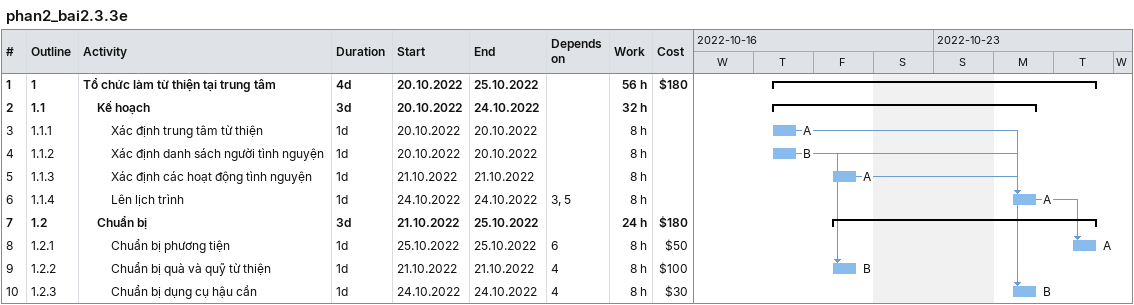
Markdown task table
phan2_bai2.3.3e

| ID | WBS | Task | Duration | Start | Finish | Predecessors | Resources | Work (h) | Cost ($) |
|---|---|---|---|---|---|---|---|---|---|
| 1 | 1 | **Tổ chức làm từ thiện tại trung tâm** | 4d | 2022-10-20 | 2022-10-25 |  |  | 56 | 180 |
| 2 | 1.1 | **Kế hoạch** | 3d | 2022-10-20 | 2022-10-24 |  |  | 32 |  |
| 3 | 1.1.1 | Xác định trung tâm từ thiện | 1d | 2022-10-20 | 2022-10-20 |  | A | 8 |  |
| 4 | 1.1.2 | Xác định danh sách người tình nguyện | 1d | 2022-10-20 | 2022-10-20 |  | B | 8 |  |
| 5 | 1.1.3 | Xác định các hoạt động tình nguyện | 1d | 2022-10-21 | 2022-10-21 |  | A | 8 |  |
| 6 | 1.1.4 | Lên lịch trình | 1d | 2022-10-24 | 2022-10-24 | 3, 5 | A | 8 |  |
| 7 | 1.2 | **Chuẩn bị** | 3d | 2022-10-21 | 2022-10-25 |  |  | 24 | 180 |
| 8 | 1.2.1 | Chuẩn bị phương tiện | 1d | 2022-10-25 | 2022-10-25 | 6 | A | 8 | 50 |
| 9 | 1.2.2 | Chuẩn bị quà và quỹ từ thiện | 1d | 2022-10-21 | 2022-10-21 | 4 | B | 8 | 100 |
| 10 | 1.2.3 | Chuẩn bị dụng cụ hậu cần | 1d | 2022-10-24 | 2022-10-24 | 4 | B | 8 | 30 |
